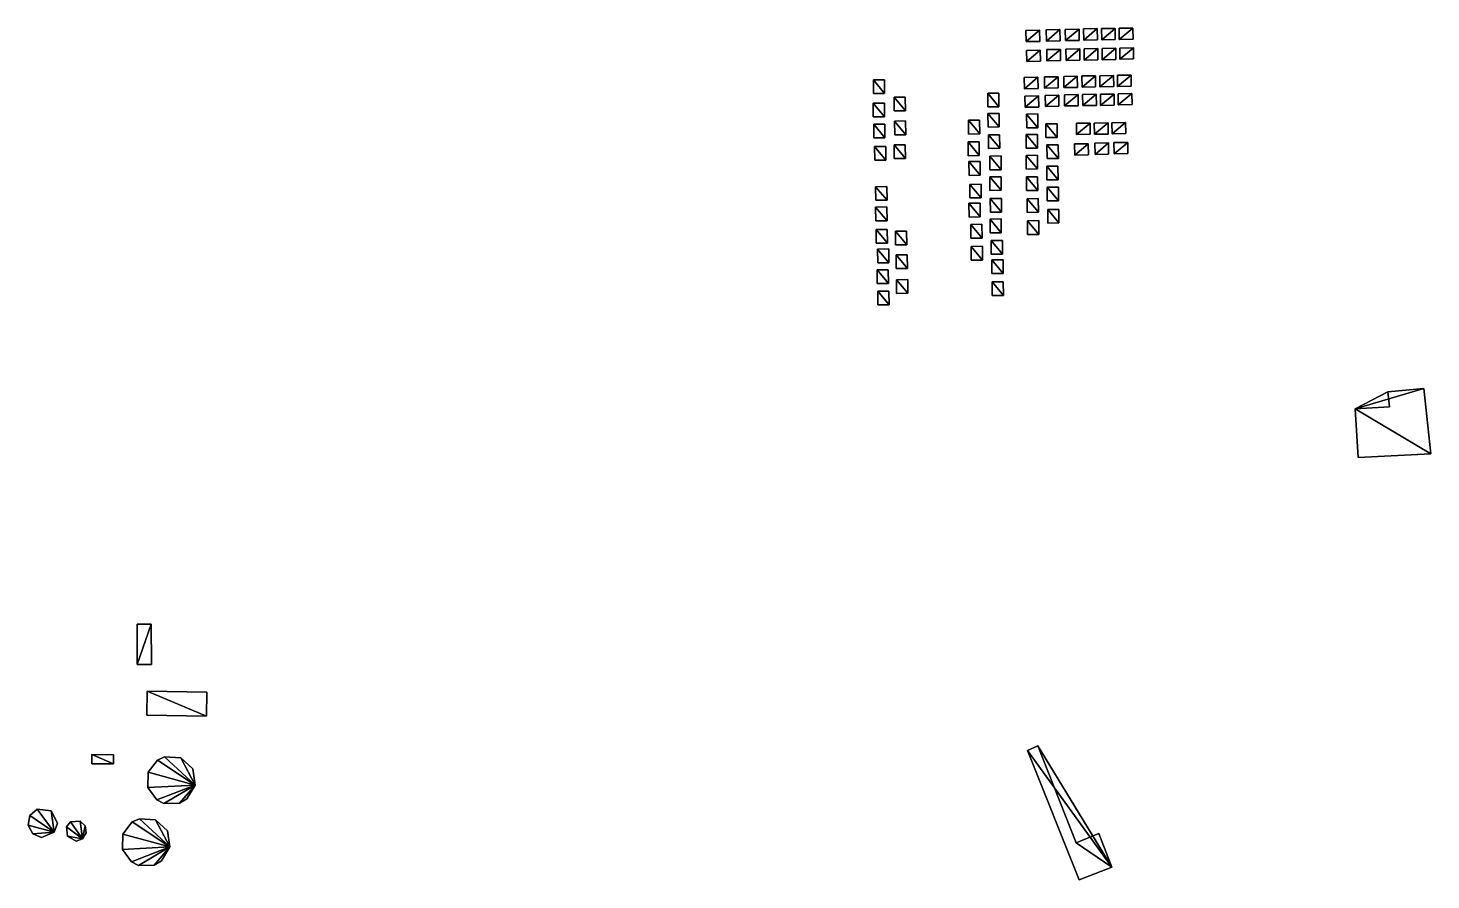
# Model space of a CAD drawing. Header units: metres. Extents: x -3947 to 4280, y -3529 to 2326.
# Drawn here: x -3143 to -2194, y -623 to -47 of the extents above; entities that cross this region are included whole.
import ezdxf

# ---------------------------------------------------------------- set-up
doc = ezdxf.new("R2010")
doc.units = ezdxf.units.M

msp = doc.modelspace()

# ---------------------------------------------------------------- linework, layer by layer
at = {"layer": 'MUROS'}
for points in [[(-2405.1, -47.3), (-2395.9, -47.2), (-2395.9, -47.2, 4.5), (-2405.1, -47.3, 4.5)], [(-2405, -54.9), (-2405.1, -47.3), (-2405.1, -47.3, 4.5), (-2405, -54.9, 4.5)], [(-2395.9, -47.2), (-2395.7, -54.7), (-2395.7, -54.7, 4.5), (-2395.9, -47.2, 4.5)], [(-2468.1, -48.9), (-2458.9, -48.7), (-2458.9, -48.7, 4.5), (-2468.1, -48.9, 4.5)], [(-2468, -56.4), (-2468.1, -48.9), (-2468.1, -48.9, 4.5), (-2468, -56.4, 4.5)], [(-2458.8, -56.3), (-2468, -56.4), (-2468, -56.4, 4.5), (-2458.8, -56.3, 4.5)], [(-2458.9, -48.7), (-2458.8, -56.3), (-2458.8, -56.3, 4.5), (-2458.9, -48.7, 4.5)], [(-2454.5, -48.4), (-2445.2, -48.2), (-2445.2, -48.2, 4.5), (-2454.5, -48.4, 4.5)], [(-2454.3, -56), (-2454.5, -48.4), (-2454.5, -48.4, 4.5), (-2454.3, -56, 4.5)], [(-2445.1, -55.8), (-2454.3, -56), (-2454.3, -56, 4.5), (-2445.1, -55.8, 4.5)], [(-2445.2, -48.2), (-2445.1, -55.8), (-2445.1, -55.8, 4.5), (-2445.2, -48.2, 4.5)], [(-2441.5, -48.1), (-2432.2, -47.9), (-2432.2, -47.9, 4.5), (-2441.5, -48.1, 4.5)], [(-2441.3, -55.6), (-2441.5, -48.1), (-2441.5, -48.1, 4.5), (-2441.3, -55.6, 4.5)], [(-2432.1, -55.5), (-2441.3, -55.6), (-2441.3, -55.6, 4.5), (-2432.1, -55.5, 4.5)], [(-2432.2, -47.9), (-2432.1, -55.5), (-2432.1, -55.5, 4.5), (-2432.2, -47.9, 4.5)], [(-2429.2, -47.8), (-2419.9, -47.6), (-2419.9, -47.6, 4.5), (-2429.2, -47.8, 4.5)], [(-2429, -55.3), (-2429.2, -47.8), (-2429.2, -47.8, 4.5), (-2429, -55.3, 4.5)], [(-2419.8, -55.2), (-2429, -55.3), (-2429, -55.3, 4.5), (-2419.8, -55.2, 4.5)], [(-2419.9, -47.6), (-2419.8, -55.2), (-2419.8, -55.2, 4.5), (-2419.9, -47.6, 4.5)], [(-2417, -47.6), (-2407.8, -47.5), (-2407.8, -47.5, 4.5), (-2417, -47.6, 4.5)], [(-2416.9, -55.2), (-2417, -47.6), (-2417, -47.6, 4.5), (-2416.9, -55.2, 4.5)], [(-2407.7, -55), (-2416.9, -55.2), (-2416.9, -55.2, 4.5), (-2407.7, -55, 4.5)], [(-2407.8, -47.5), (-2407.7, -55), (-2407.7, -55, 4.5), (-2407.8, -47.5, 4.5)], [(-2395.7, -54.7), (-2405, -54.9), (-2405, -54.9, 4.5), (-2395.7, -54.7, 4.5)], [(-2467.8, -62.3), (-2458.5, -62.1), (-2458.5, -62.1, 4.5), (-2467.8, -62.3, 4.5)], [(-2467.6, -69.8), (-2467.8, -62.3), (-2467.8, -62.3, 4.5), (-2467.6, -69.8, 4.5)], [(-2458.5, -62.1), (-2458.4, -69.7), (-2458.4, -69.7, 4.5), (-2458.5, -62.1, 4.5)], [(-2454.1, -61.8), (-2444.8, -61.6), (-2444.8, -61.6, 4.5), (-2454.1, -61.8, 4.5)], [(-2453.9, -69.4), (-2454.1, -61.8), (-2454.1, -61.8, 4.5), (-2453.9, -69.4, 4.5)], [(-2444.8, -61.6), (-2444.7, -69.2), (-2444.7, -69.2, 4.5), (-2444.8, -61.6, 4.5)], [(-2441.1, -61.5), (-2431.8, -61.3), (-2431.8, -61.3, 4.5), (-2441.1, -61.5, 4.5)], [(-2440.9, -69.1), (-2441.1, -61.5), (-2441.1, -61.5, 4.5), (-2440.9, -69.1, 4.5)], [(-2431.8, -61.3), (-2431.7, -68.9), (-2431.7, -68.9, 4.5), (-2431.8, -61.3, 4.5)], [(-2428.8, -61.2), (-2419.5, -61), (-2419.5, -61, 4.5), (-2428.8, -61.2, 4.5)], [(-2428.7, -68.8), (-2428.8, -61.2), (-2428.8, -61.2, 4.5), (-2428.7, -68.8, 4.5)], [(-2419.5, -61), (-2419.4, -68.6), (-2419.4, -68.6, 4.5), (-2419.5, -61, 4.5)], [(-2416.6, -61), (-2407.4, -60.9), (-2407.4, -60.9, 4.5), (-2416.6, -61, 4.5)], [(-2416.5, -68.6), (-2416.6, -61), (-2416.6, -61, 4.5), (-2416.5, -68.6, 4.5)], [(-2407.4, -60.9), (-2407.3, -68.4), (-2407.3, -68.4, 4.5), (-2407.4, -60.9, 4.5)], [(-2404.7, -60.7), (-2395.5, -60.6), (-2395.5, -60.6, 4.5), (-2404.7, -60.7, 4.5)], [(-2404.6, -68.3), (-2404.7, -60.7), (-2404.7, -60.7, 4.5), (-2404.6, -68.3, 4.5)], [(-2395.5, -60.6), (-2395.3, -68.1), (-2395.3, -68.1, 4.5), (-2395.5, -60.6, 4.5)], [(-2458.4, -69.7), (-2467.6, -69.8), (-2467.6, -69.8, 4.5), (-2458.4, -69.7, 4.5)], [(-2444.7, -69.2), (-2453.9, -69.4), (-2453.9, -69.4, 4.5), (-2444.7, -69.2, 4.5)], [(-2431.7, -68.9), (-2440.9, -69.1), (-2440.9, -69.1, 4.5), (-2431.7, -68.9, 4.5)], [(-2419.4, -68.6), (-2428.7, -68.8), (-2428.7, -68.8, 4.5), (-2419.4, -68.6, 4.5)], [(-2407.3, -68.4), (-2416.5, -68.6), (-2416.5, -68.6, 4.5), (-2407.3, -68.4, 4.5)], [(-2395.3, -68.1), (-2404.6, -68.3), (-2404.6, -68.3, 4.5), (-2395.3, -68.1, 4.5)], [(-2571.3, -82.2), (-2563.7, -82.1), (-2563.7, -82.1, 4.5), (-2571.3, -82.2, 4.5)], [(-2571.2, -91.5), (-2571.3, -82.2), (-2571.3, -82.2, 4.5), (-2571.2, -91.5, 4.5)], [(-2563.7, -82.1), (-2563.7, -91.4), (-2563.7, -91.4, 4.5), (-2563.7, -82.1, 4.5)], [(-2469.3, -80.7), (-2460, -80.5), (-2460, -80.5, 4.5), (-2469.3, -80.7, 4.5)], [(-2469.2, -88.2), (-2469.3, -80.7), (-2469.3, -80.7, 4.5), (-2469.2, -88.2, 4.5)], [(-2460, -80.5), (-2459.9, -88.1), (-2459.9, -88.1, 4.5), (-2460, -80.5, 4.5)], [(-2455.6, -80.2), (-2446.4, -80.1), (-2446.4, -80.1, 4.5), (-2455.6, -80.2, 4.5)], [(-2455.5, -87.8), (-2455.6, -80.2), (-2455.6, -80.2, 4.5), (-2455.5, -87.8, 4.5)], [(-2446.4, -80.1), (-2446.3, -87.6), (-2446.3, -87.6, 4.5), (-2446.4, -80.1, 4.5)], [(-2442.6, -79.9), (-2433.4, -79.8), (-2433.4, -79.8, 4.5), (-2442.6, -79.9, 4.5)], [(-2442.5, -87.5), (-2442.6, -79.9), (-2442.6, -79.9, 4.5), (-2442.5, -87.5, 4.5)], [(-2433.4, -79.8), (-2433.2, -87.3), (-2433.2, -87.3, 4.5), (-2433.4, -79.8, 4.5)], [(-2430.3, -79.6), (-2421.1, -79.4), (-2421.1, -79.4, 4.5), (-2430.3, -79.6, 4.5)], [(-2430.2, -87.2), (-2430.3, -79.6), (-2430.3, -79.6, 4.5), (-2430.2, -87.2, 4.5)], [(-2421.1, -79.4), (-2421, -87), (-2421, -87, 4.5), (-2421.1, -79.4, 4.5)], [(-2418.2, -79.4), (-2408.9, -79.3), (-2408.9, -79.3, 4.5), (-2418.2, -79.4, 4.5)], [(-2418.1, -87), (-2418.2, -79.4), (-2418.2, -79.4, 4.5), (-2418.1, -87, 4.5)], [(-2408.9, -79.3), (-2408.8, -86.8), (-2408.8, -86.8, 4.5), (-2408.9, -79.3, 4.5)], [(-2406.3, -79.1), (-2397, -79), (-2397, -79, 4.5), (-2406.3, -79.1, 4.5)], [(-2406.1, -86.7), (-2406.3, -79.1), (-2406.3, -79.1, 4.5), (-2406.1, -86.7, 4.5)], [(-2397, -79), (-2396.9, -86.5), (-2396.9, -86.5, 4.5), (-2397, -79, 4.5)], [(-2563.7, -91.4), (-2571.2, -91.5), (-2571.2, -91.5, 4.5), (-2563.7, -91.4, 4.5)], [(-2557.3, -94), (-2549.8, -93.9), (-2549.8, -93.9, 4.5), (-2557.3, -94, 4.5)], [(-2557.3, -103.2), (-2557.3, -94), (-2557.3, -94, 4.5), (-2557.3, -103.2, 4.5)], [(-2549.8, -93.9), (-2549.7, -103.1), (-2549.7, -103.1, 4.5), (-2549.8, -93.9, 4.5)], [(-2494, -91.3), (-2486.4, -91.2), (-2486.4, -91.2, 4.5), (-2494, -91.3, 4.5)], [(-2493.9, -100.5), (-2494, -91.3), (-2494, -91.3, 4.5), (-2493.9, -100.5, 4.5)], [(-2486.4, -91.2), (-2486.4, -100.5), (-2486.4, -100.5, 4.5), (-2486.4, -91.2, 4.5)], [(-2459.9, -88.1), (-2469.2, -88.2), (-2469.2, -88.2, 4.5), (-2459.9, -88.1, 4.5)], [(-2468.8, -93.2), (-2459.6, -93), (-2459.6, -93, 4.5), (-2468.8, -93.2, 4.5)], [(-2468.7, -100.7), (-2468.8, -93.2), (-2468.8, -93.2, 4.5), (-2468.7, -100.7, 4.5)], [(-2459.6, -93), (-2459.5, -100.6), (-2459.5, -100.6, 4.5), (-2459.6, -93, 4.5)], [(-2446.3, -87.6), (-2455.5, -87.8), (-2455.5, -87.8, 4.5), (-2446.3, -87.6, 4.5)], [(-2455.2, -92.7), (-2445.9, -92.5), (-2445.9, -92.5, 4.5), (-2455.2, -92.7, 4.5)], [(-2455, -100.2), (-2455.2, -92.7), (-2455.2, -92.7, 4.5), (-2455, -100.2, 4.5)], [(-2445.9, -92.5), (-2445.8, -100.1), (-2445.8, -100.1, 4.5), (-2445.9, -92.5, 4.5)], [(-2433.2, -87.3), (-2442.5, -87.5), (-2442.5, -87.5, 4.5), (-2433.2, -87.3, 4.5)], [(-2442.1, -92.4), (-2432.9, -92.2), (-2432.9, -92.2, 4.5), (-2442.1, -92.4, 4.5)], [(-2442, -99.9), (-2442.1, -92.4), (-2442.1, -92.4, 4.5), (-2442, -99.9, 4.5)], [(-2432.9, -92.2), (-2432.8, -99.8), (-2432.8, -99.8, 4.5), (-2432.9, -92.2, 4.5)], [(-2421, -87), (-2430.2, -87.2), (-2430.2, -87.2, 4.5), (-2421, -87, 4.5)], [(-2429.9, -92.1), (-2420.6, -91.9), (-2420.6, -91.9, 4.5), (-2429.9, -92.1, 4.5)], [(-2429.7, -99.6), (-2429.9, -92.1), (-2429.9, -92.1, 4.5), (-2429.7, -99.6, 4.5)], [(-2420.6, -91.9), (-2420.5, -99.5), (-2420.5, -99.5, 4.5), (-2420.6, -91.9, 4.5)], [(-2408.8, -86.8), (-2418.1, -87), (-2418.1, -87, 4.5), (-2408.8, -86.8, 4.5)], [(-2417.7, -91.9), (-2408.5, -91.8), (-2408.5, -91.8, 4.5), (-2417.7, -91.9, 4.5)], [(-2417.6, -99.5), (-2417.7, -91.9), (-2417.7, -91.9, 4.5), (-2417.6, -99.5, 4.5)], [(-2408.5, -91.8), (-2408.4, -99.3), (-2408.4, -99.3, 4.5), (-2408.5, -91.8, 4.5)], [(-2396.9, -86.5), (-2406.1, -86.7), (-2406.1, -86.7, 4.5), (-2396.9, -86.5, 4.5)], [(-2405.8, -91.6), (-2396.6, -91.5), (-2396.6, -91.5, 4.5), (-2405.8, -91.6, 4.5)], [(-2405.7, -99.2), (-2405.8, -91.6), (-2405.8, -91.6, 4.5), (-2405.7, -99.2, 4.5)], [(-2396.6, -91.5), (-2396.4, -99), (-2396.4, -99, 4.5), (-2396.6, -91.5, 4.5)], [(-2571.4, -98), (-2563.9, -98), (-2563.9, -98, 4.5), (-2571.4, -98, 4.5)], [(-2571.4, -107.3), (-2571.4, -98), (-2571.4, -98, 4.5), (-2571.4, -107.3, 4.5)], [(-2563.9, -98), (-2563.8, -107.2), (-2563.8, -107.2, 4.5), (-2563.9, -98, 4.5)], [(-2549.7, -103.1), (-2557.3, -103.2), (-2557.3, -103.2, 4.5), (-2549.7, -103.1, 4.5)], [(-2486.4, -100.5), (-2493.9, -100.5), (-2493.9, -100.5, 4.5), (-2486.4, -100.5, 4.5)], [(-2459.5, -100.6), (-2468.7, -100.7), (-2468.7, -100.7, 4.5), (-2459.5, -100.6, 4.5)], [(-2445.8, -100.1), (-2455, -100.2), (-2455, -100.2, 4.5), (-2445.8, -100.1, 4.5)], [(-2432.8, -99.8), (-2442, -99.9), (-2442, -99.9, 4.5), (-2432.8, -99.8, 4.5)], [(-2420.5, -99.5), (-2429.7, -99.6), (-2429.7, -99.6, 4.5), (-2420.5, -99.5, 4.5)], [(-2408.4, -99.3), (-2417.6, -99.5), (-2417.6, -99.5, 4.5), (-2408.4, -99.3, 4.5)], [(-2396.4, -99), (-2405.7, -99.2), (-2405.7, -99.2, 4.5), (-2396.4, -99, 4.5)], [(-2563.8, -107.2), (-2571.4, -107.3), (-2571.4, -107.3, 4.5), (-2563.8, -107.2, 4.5)], [(-2571.1, -112.3), (-2563.6, -112.2), (-2563.6, -112.2, 4.5), (-2571.1, -112.3, 4.5)], [(-2571, -121.5), (-2571.1, -112.3), (-2571.1, -112.3, 4.5), (-2571, -121.5, 4.5)], [(-2563.6, -112.2), (-2563.5, -121.5), (-2563.5, -121.5, 4.5), (-2563.6, -112.2, 4.5)], [(-2557, -110.1), (-2549.5, -110), (-2549.5, -110, 4.5), (-2557, -110.1, 4.5)], [(-2556.9, -119.4), (-2557, -110.1), (-2557, -110.1, 4.5), (-2556.9, -119.4, 4.5)], [(-2549.5, -110), (-2549.4, -119.3), (-2549.4, -119.3, 4.5), (-2549.5, -110, 4.5)], [(-2507, -109.6), (-2499.5, -109.6), (-2499.5, -109.6, 4.5), (-2507, -109.6, 4.5)], [(-2506.9, -118.9), (-2507, -109.6), (-2507, -109.6, 4.5), (-2506.9, -118.9, 4.5)], [(-2499.5, -109.6), (-2499.4, -118.8), (-2499.4, -118.8, 4.5), (-2499.5, -109.6, 4.5)], [(-2493.9, -104.9), (-2486.3, -104.9), (-2486.3, -104.9, 4.5), (-2493.9, -104.9, 4.5)], [(-2493.8, -114.2), (-2493.9, -104.9), (-2493.9, -104.9, 4.5), (-2493.8, -114.2, 4.5)], [(-2486.3, -104.9), (-2486.2, -114.1), (-2486.2, -114.1, 4.5), (-2486.3, -104.9, 4.5)], [(-2467.7, -105.4), (-2460.1, -105.3), (-2460.1, -105.3, 4.5), (-2467.7, -105.4, 4.5)], [(-2467.6, -114.6), (-2467.7, -105.4), (-2467.7, -105.4, 4.5), (-2467.6, -114.6, 4.5)], [(-2460.1, -105.3), (-2460, -114.6), (-2460, -114.6, 4.5), (-2460.1, -105.3, 4.5)], [(-2454.7, -112), (-2447.1, -111.9), (-2447.1, -111.9, 4.5), (-2454.7, -112, 4.5)], [(-2454.6, -121.2), (-2454.7, -112), (-2454.7, -112, 4.5), (-2454.6, -121.2, 4.5)], [(-2447.1, -111.9), (-2447, -121.2), (-2447, -121.2, 4.5), (-2447.1, -111.9, 4.5)], [(-2434, -111.6), (-2424.8, -111.5), (-2424.8, -111.5, 4.5), (-2434, -111.6, 4.5)], [(-2433.9, -119.2), (-2434, -111.6), (-2434, -111.6, 4.5), (-2433.9, -119.2, 4.5)], [(-2424.8, -111.5), (-2424.6, -119), (-2424.6, -119, 4.5), (-2424.8, -111.5, 4.5)], [(-2421.9, -111.5), (-2412.6, -111.3), (-2412.6, -111.3, 4.5), (-2421.9, -111.5, 4.5)], [(-2421.8, -119), (-2421.9, -111.5), (-2421.9, -111.5, 4.5), (-2421.8, -119, 4.5)], [(-2412.6, -111.3), (-2412.5, -118.9), (-2412.5, -118.9, 4.5), (-2412.6, -111.3, 4.5)], [(-2410, -111.2), (-2400.7, -111), (-2400.7, -111, 4.5), (-2410, -111.2, 4.5)], [(-2409.8, -118.7), (-2410, -111.2), (-2410, -111.2, 4.5), (-2409.8, -118.7, 4.5)], [(-2400.7, -111), (-2400.6, -118.6), (-2400.6, -118.6, 4.5), (-2400.7, -111, 4.5)], [(-2563.5, -121.5), (-2571, -121.5), (-2571, -121.5, 4.5), (-2563.5, -121.5, 4.5)], [(-2549.4, -119.3), (-2556.9, -119.4), (-2556.9, -119.4, 4.5), (-2549.4, -119.3, 4.5)], [(-2499.4, -118.8), (-2506.9, -118.9), (-2506.9, -118.9, 4.5), (-2499.4, -118.8, 4.5)], [(-2486.2, -114.1), (-2493.8, -114.2), (-2493.8, -114.2, 4.5), (-2486.2, -114.1, 4.5)], [(-2493.5, -119.4), (-2486, -119.3), (-2486, -119.3, 4.5), (-2493.5, -119.4, 4.5)], [(-2493.5, -128.6), (-2493.5, -119.4), (-2493.5, -119.4, 4.5), (-2493.5, -128.6, 4.5)], [(-2486, -119.3), (-2485.9, -128.5), (-2485.9, -128.5, 4.5), (-2486, -119.3, 4.5)], [(-2468, -119.2), (-2460.4, -119.1), (-2460.4, -119.1, 4.5), (-2468, -119.2, 4.5)], [(-2467.9, -128.5), (-2468, -119.2), (-2468, -119.2, 4.5), (-2467.9, -128.5, 4.5)], [(-2460, -114.6), (-2467.6, -114.6), (-2467.6, -114.6, 4.5), (-2460, -114.6, 4.5)], [(-2460.4, -119.1), (-2460.3, -128.4), (-2460.3, -128.4, 4.5), (-2460.4, -119.1, 4.5)], [(-2447, -121.2), (-2454.6, -121.2), (-2454.6, -121.2, 4.5), (-2447, -121.2, 4.5)], [(-2424.6, -119), (-2433.9, -119.2), (-2433.9, -119.2, 4.5), (-2424.6, -119, 4.5)], [(-2412.5, -118.9), (-2421.8, -119), (-2421.8, -119, 4.5), (-2412.5, -118.9, 4.5)], [(-2400.6, -118.6), (-2409.8, -118.7), (-2409.8, -118.7, 4.5), (-2400.6, -118.6, 4.5)], [(-2570.5, -127.3), (-2562.9, -127.3), (-2562.9, -127.3, 4.5), (-2570.5, -127.3, 4.5)], [(-2570.4, -136.6), (-2570.5, -127.3), (-2570.5, -127.3, 4.5), (-2570.4, -136.6, 4.5)], [(-2562.9, -127.3), (-2562.9, -136.5), (-2562.9, -136.5, 4.5), (-2562.9, -127.3, 4.5)], [(-2557.3, -126.2), (-2549.8, -126.2), (-2549.8, -126.2, 4.5), (-2557.3, -126.2, 4.5)], [(-2557.3, -135.5), (-2557.3, -126.2), (-2557.3, -126.2, 4.5), (-2557.3, -135.5, 4.5)], [(-2549.8, -126.2), (-2549.7, -135.4), (-2549.7, -135.4, 4.5), (-2549.8, -126.2, 4.5)], [(-2507.3, -124.2), (-2499.8, -124.2), (-2499.8, -124.2, 4.5), (-2507.3, -124.2, 4.5)], [(-2507.3, -133.5), (-2507.3, -124.2), (-2507.3, -124.2, 4.5), (-2507.3, -133.5, 4.5)], [(-2499.8, -124.2), (-2499.7, -133.4), (-2499.7, -133.4, 4.5), (-2499.8, -124.2, 4.5)], [(-2485.9, -128.5), (-2493.5, -128.6), (-2493.5, -128.6, 4.5), (-2485.9, -128.5, 4.5)], [(-2460.3, -128.4), (-2467.9, -128.5), (-2467.9, -128.5, 4.5), (-2460.3, -128.4, 4.5)], [(-2453.9, -126.2), (-2446.3, -126.2), (-2446.3, -126.2, 4.5), (-2453.9, -126.2, 4.5)], [(-2453.8, -135.5), (-2453.9, -126.2), (-2453.9, -126.2, 4.5), (-2453.8, -135.5, 4.5)], [(-2446.3, -126.2), (-2446.2, -135.4), (-2446.2, -135.4, 4.5), (-2446.3, -126.2, 4.5)], [(-2435.3, -125.5), (-2426, -125.4), (-2426, -125.4, 4.5), (-2435.3, -125.5, 4.5)], [(-2435.1, -133.1), (-2435.3, -125.5), (-2435.3, -125.5, 4.5), (-2435.1, -133.1, 4.5)], [(-2426, -125.4), (-2425.9, -132.9), (-2425.9, -132.9, 4.5), (-2426, -125.4, 4.5)], [(-2421.6, -125), (-2412.3, -124.9), (-2412.3, -124.9, 4.5), (-2421.6, -125, 4.5)], [(-2421.4, -132.6), (-2421.6, -125), (-2421.6, -125, 4.5), (-2421.4, -132.6, 4.5)], [(-2412.2, -132.4), (-2421.4, -132.6), (-2421.4, -132.6, 4.5), (-2412.2, -132.4, 4.5)], [(-2412.3, -124.9), (-2412.2, -132.4), (-2412.2, -132.4, 4.5), (-2412.3, -124.9, 4.5)], [(-2408.6, -124.7), (-2399.3, -124.6), (-2399.3, -124.6, 4.5), (-2408.6, -124.7, 4.5)], [(-2408.4, -132.3), (-2408.6, -124.7), (-2408.6, -124.7, 4.5), (-2408.4, -132.3, 4.5)], [(-2399.2, -132.1), (-2408.4, -132.3), (-2408.4, -132.3, 4.5), (-2399.2, -132.1, 4.5)], [(-2399.3, -124.6), (-2399.2, -132.1), (-2399.2, -132.1, 4.5), (-2399.3, -124.6, 4.5)], [(-2562.9, -136.5), (-2570.4, -136.6), (-2570.4, -136.6, 4.5), (-2562.9, -136.5, 4.5)], [(-2549.7, -135.4), (-2557.3, -135.5), (-2557.3, -135.5, 4.5), (-2549.7, -135.4, 4.5)], [(-2499.7, -133.4), (-2507.3, -133.5), (-2507.3, -133.5, 4.5), (-2499.7, -133.4, 4.5)], [(-2506.7, -137.5), (-2499.1, -137.5), (-2499.1, -137.5, 4.5), (-2506.7, -137.5, 4.5)], [(-2506.6, -146.8), (-2506.7, -137.5), (-2506.7, -137.5, 4.5), (-2506.6, -146.8, 4.5)], [(-2499.1, -137.5), (-2499.1, -146.7), (-2499.1, -146.7, 4.5), (-2499.1, -137.5, 4.5)], [(-2492.6, -133.8), (-2485, -133.7), (-2485, -133.7, 4.5), (-2492.6, -133.8, 4.5)], [(-2492.5, -143), (-2492.6, -133.8), (-2492.6, -133.8, 4.5), (-2492.5, -143, 4.5)], [(-2485, -133.7), (-2485, -143), (-2485, -143, 4.5), (-2485, -133.7, 4.5)], [(-2468, -133.3), (-2460.4, -133.2), (-2460.4, -133.2, 4.5), (-2468, -133.3, 4.5)], [(-2467.9, -142.6), (-2468, -133.3), (-2468, -133.3, 4.5), (-2467.9, -142.6, 4.5)], [(-2460.4, -133.2), (-2460.3, -142.5), (-2460.3, -142.5, 4.5), (-2460.4, -133.2, 4.5)], [(-2454, -140.7), (-2446.5, -140.6), (-2446.5, -140.6, 4.5), (-2454, -140.7, 4.5)], [(-2454, -149.9), (-2454, -140.7), (-2454, -140.7, 4.5), (-2454, -149.9, 4.5)], [(-2446.2, -135.4), (-2453.8, -135.5), (-2453.8, -135.5, 4.5), (-2446.2, -135.4, 4.5)], [(-2446.5, -140.6), (-2446.4, -149.9), (-2446.4, -149.9, 4.5), (-2446.5, -140.6, 4.5)], [(-2425.9, -132.9), (-2435.1, -133.1), (-2435.1, -133.1, 4.5), (-2425.9, -132.9, 4.5)], [(-2499.1, -146.7), (-2506.6, -146.8), (-2506.6, -146.8, 4.5), (-2499.1, -146.7, 4.5)], [(-2492.6, -147.7), (-2485, -147.7), (-2485, -147.7, 4.5), (-2492.6, -147.7, 4.5)], [(-2492.5, -157), (-2492.6, -147.7), (-2492.6, -147.7, 4.5), (-2492.5, -157, 4.5)], [(-2485, -143), (-2492.5, -143), (-2492.5, -143, 4.5), (-2485, -143, 4.5)], [(-2485, -147.7), (-2485, -156.9), (-2485, -156.9, 4.5), (-2485, -147.7, 4.5)], [(-2460.3, -142.5), (-2467.9, -142.6), (-2467.9, -142.6, 4.5), (-2460.3, -142.5, 4.5)], [(-2467.8, -147.9), (-2460.3, -147.8), (-2460.3, -147.8, 4.5), (-2467.8, -147.9, 4.5)], [(-2467.8, -157.1), (-2467.8, -147.9), (-2467.8, -147.9, 4.5), (-2467.8, -157.1, 4.5)], [(-2460.3, -147.8), (-2460.2, -157.1), (-2460.2, -157.1, 4.5), (-2460.3, -147.8, 4.5)], [(-2446.4, -149.9), (-2454, -149.9), (-2454, -149.9, 4.5), (-2446.4, -149.9, 4.5)], [(-2569.8, -154.5), (-2562.2, -154.4), (-2562.2, -154.4, 4.5), (-2569.8, -154.5, 4.5)], [(-2569.7, -163.7), (-2569.8, -154.5), (-2569.8, -154.5, 4.5), (-2569.7, -163.7, 4.5)], [(-2562.2, -154.4), (-2562.1, -163.7), (-2562.1, -163.7, 4.5), (-2562.2, -154.4, 4.5)], [(-2506.1, -152.9), (-2498.5, -152.8), (-2498.5, -152.8, 4.5), (-2506.1, -152.9, 4.5)], [(-2506, -162.1), (-2506.1, -152.9), (-2506.1, -152.9, 4.5), (-2506, -162.1, 4.5)], [(-2498.5, -152.8), (-2498.4, -162.1), (-2498.4, -162.1, 4.5), (-2498.5, -152.8, 4.5)], [(-2485, -156.9), (-2492.5, -157), (-2492.5, -157, 4.5), (-2485, -156.9, 4.5)], [(-2460.2, -157.1), (-2467.8, -157.1), (-2467.8, -157.1, 4.5), (-2460.2, -157.1, 4.5)], [(-2453.7, -154.8), (-2446.2, -154.7), (-2446.2, -154.7, 4.5), (-2453.7, -154.8, 4.5)], [(-2453.7, -164), (-2453.7, -154.8), (-2453.7, -154.8, 4.5), (-2453.7, -164, 4.5)], [(-2446.2, -154.7), (-2446.1, -164), (-2446.1, -164, 4.5), (-2446.2, -154.7, 4.5)], [(-2569.8, -168.3), (-2562.2, -168.2), (-2562.2, -168.2, 4.5), (-2569.8, -168.3, 4.5)], [(-2569.7, -177.5), (-2569.8, -168.3), (-2569.8, -168.3, 4.5), (-2569.7, -177.5, 4.5)], [(-2562.1, -163.7), (-2569.7, -163.7), (-2569.7, -163.7, 4.5), (-2562.1, -163.7, 4.5)], [(-2562.2, -168.2), (-2562.1, -177.5), (-2562.1, -177.5, 4.5), (-2562.2, -168.2, 4.5)], [(-2506.7, -165.7), (-2499.1, -165.7), (-2499.1, -165.7, 4.5), (-2506.7, -165.7, 4.5)], [(-2506.6, -175), (-2506.7, -165.7), (-2506.7, -165.7, 4.5), (-2506.6, -175, 4.5)], [(-2498.4, -162.1), (-2506, -162.1), (-2506, -162.1, 4.5), (-2498.4, -162.1, 4.5)], [(-2499.1, -165.7), (-2499.1, -174.9), (-2499.1, -174.9, 4.5), (-2499.1, -165.7, 4.5)], [(-2492.3, -162.5), (-2484.7, -162.4), (-2484.7, -162.4, 4.5), (-2492.3, -162.5, 4.5)], [(-2492.2, -171.7), (-2492.3, -162.5), (-2492.3, -162.5, 4.5), (-2492.2, -171.7, 4.5)], [(-2484.7, -162.4), (-2484.6, -171.6), (-2484.6, -171.6, 4.5), (-2484.7, -162.4, 4.5)], [(-2467.4, -162.6), (-2459.8, -162.5), (-2459.8, -162.5, 4.5), (-2467.4, -162.6, 4.5)], [(-2467.3, -171.9), (-2467.4, -162.6), (-2467.4, -162.6, 4.5), (-2467.3, -171.9, 4.5)], [(-2459.8, -162.5), (-2459.7, -171.8), (-2459.7, -171.8, 4.5), (-2459.8, -162.5, 4.5)], [(-2446.1, -164), (-2453.7, -164), (-2453.7, -164, 4.5), (-2446.1, -164, 4.5)], [(-2453.4, -169.8), (-2445.9, -169.8), (-2445.9, -169.8, 4.5), (-2453.4, -169.8, 4.5)], [(-2453.3, -179.1), (-2453.4, -169.8), (-2453.4, -169.8, 4.5), (-2453.3, -179.1, 4.5)], [(-2445.9, -169.8), (-2445.8, -179), (-2445.8, -179, 4.5), (-2445.9, -169.8, 4.5)], [(-2562.1, -177.5), (-2569.7, -177.5), (-2569.7, -177.5, 4.5), (-2562.1, -177.5, 4.5)], [(-2499.1, -174.9), (-2506.6, -175), (-2506.6, -175, 4.5), (-2499.1, -174.9, 4.5)], [(-2505.5, -180), (-2497.9, -179.9), (-2497.9, -179.9, 4.5), (-2505.5, -180, 4.5)], [(-2505.4, -189.3), (-2505.5, -180), (-2505.5, -180, 4.5), (-2505.4, -189.3, 4.5)], [(-2497.9, -179.9), (-2497.8, -189.2), (-2497.8, -189.2, 4.5), (-2497.9, -179.9, 4.5)], [(-2492.4, -176.4), (-2484.9, -176.3), (-2484.9, -176.3, 4.5), (-2492.4, -176.4, 4.5)], [(-2492.4, -185.7), (-2492.4, -176.4), (-2492.4, -176.4, 4.5), (-2492.4, -185.7, 4.5)], [(-2484.6, -171.6), (-2492.2, -171.7), (-2492.2, -171.7, 4.5), (-2484.6, -171.6, 4.5)], [(-2484.9, -176.3), (-2484.8, -185.6), (-2484.8, -185.6, 4.5), (-2484.9, -176.3, 4.5)], [(-2459.7, -171.8), (-2467.3, -171.9), (-2467.3, -171.9, 4.5), (-2459.7, -171.8, 4.5)], [(-2467, -177.5), (-2459.5, -177.4), (-2459.5, -177.4, 4.5), (-2467, -177.5, 4.5)], [(-2467, -186.7), (-2467, -177.5), (-2467, -177.5, 4.5), (-2467, -186.7, 4.5)], [(-2459.5, -177.4), (-2459.4, -186.7), (-2459.4, -186.7, 4.5), (-2459.5, -177.4, 4.5)], [(-2445.8, -179), (-2453.3, -179.1), (-2453.3, -179.1, 4.5), (-2445.8, -179, 4.5)], [(-2569.4, -183.5), (-2561.9, -183.4), (-2561.9, -183.4, 4.5), (-2569.4, -183.5, 4.5)], [(-2569.4, -192.7), (-2569.4, -183.5), (-2569.4, -183.5, 4.5), (-2569.4, -192.7, 4.5)], [(-2561.9, -183.4), (-2561.8, -192.7), (-2561.8, -192.7, 4.5), (-2561.9, -183.4, 4.5)], [(-2556.4, -184.6), (-2548.9, -184.5), (-2548.9, -184.5, 4.5), (-2556.4, -184.6, 4.5)], [(-2556.3, -193.8), (-2556.4, -184.6), (-2556.4, -184.6, 4.5), (-2556.3, -193.8, 4.5)], [(-2548.9, -184.5), (-2548.8, -193.8), (-2548.8, -193.8, 4.5), (-2548.9, -184.5, 4.5)], [(-2497.8, -189.2), (-2505.4, -189.3), (-2505.4, -189.3, 4.5), (-2497.8, -189.2, 4.5)], [(-2484.8, -185.6), (-2492.4, -185.7), (-2492.4, -185.7, 4.5), (-2484.8, -185.6, 4.5)], [(-2459.4, -186.7), (-2467, -186.7), (-2467, -186.7, 4.5), (-2459.4, -186.7, 4.5)], [(-2561.8, -192.7), (-2569.4, -192.7), (-2569.4, -192.7, 4.5), (-2561.8, -192.7, 4.5)], [(-2568.5, -196.7), (-2560.9, -196.6), (-2560.9, -196.6, 4.5), (-2568.5, -196.7, 4.5)], [(-2568.4, -205.9), (-2568.5, -196.7), (-2568.5, -196.7, 4.5), (-2568.4, -205.9, 4.5)], [(-2560.9, -196.6), (-2560.9, -205.9), (-2560.9, -205.9, 4.5), (-2560.9, -196.6, 4.5)], [(-2548.8, -193.8), (-2556.3, -193.8), (-2556.3, -193.8, 4.5), (-2548.8, -193.8, 4.5)], [(-2505.1, -194.9), (-2497.6, -194.8), (-2497.6, -194.8, 4.5), (-2505.1, -194.9, 4.5)], [(-2505.1, -204.1), (-2505.1, -194.9), (-2505.1, -194.9, 4.5), (-2505.1, -204.1, 4.5)], [(-2497.6, -194.8), (-2497.5, -204.1), (-2497.5, -204.1, 4.5), (-2497.6, -194.8, 4.5)], [(-2491.7, -190.8), (-2484.1, -190.8), (-2484.1, -190.8, 4.5), (-2491.7, -190.8, 4.5)], [(-2491.6, -200.1), (-2491.7, -190.8), (-2491.7, -190.8, 4.5), (-2491.6, -200.1, 4.5)], [(-2484.1, -190.8), (-2484, -200), (-2484, -200, 4.5), (-2484.1, -190.8, 4.5)], [(-2560.9, -205.9), (-2568.4, -205.9), (-2568.4, -205.9, 4.5), (-2560.9, -205.9, 4.5)], [(-2556, -200.6), (-2548.4, -200.5), (-2548.4, -200.5, 4.5), (-2556, -200.6, 4.5)], [(-2555.9, -209.8), (-2556, -200.6), (-2556, -200.6, 4.5), (-2555.9, -209.8, 4.5)], [(-2548.4, -200.5), (-2548.3, -209.8), (-2548.3, -209.8, 4.5), (-2548.4, -200.5, 4.5)], [(-2497.5, -204.1), (-2505.1, -204.1), (-2505.1, -204.1, 4.5), (-2497.5, -204.1, 4.5)], [(-2484, -200), (-2491.6, -200.1), (-2491.6, -200.1, 4.5), (-2484, -200, 4.5)], [(-2491.2, -204), (-2483.6, -203.9), (-2483.6, -203.9, 4.5), (-2491.2, -204, 4.5)], [(-2491.1, -213.2), (-2491.2, -204), (-2491.2, -204, 4.5), (-2491.1, -213.2, 4.5)], [(-2483.6, -203.9), (-2483.5, -213.2), (-2483.5, -213.2, 4.5), (-2483.6, -203.9, 4.5)], [(-2568.8, -210.8), (-2561.3, -210.7), (-2561.3, -210.7, 4.5), (-2568.8, -210.8, 4.5)], [(-2568.7, -220), (-2568.8, -210.8), (-2568.8, -210.8, 4.5), (-2568.7, -220, 4.5)], [(-2561.3, -210.7), (-2561.2, -220), (-2561.2, -220, 4.5), (-2561.3, -210.7, 4.5)], [(-2548.3, -209.8), (-2555.9, -209.8), (-2555.9, -209.8, 4.5), (-2548.3, -209.8, 4.5)], [(-2555.6, -217.4), (-2548.1, -217.3), (-2548.1, -217.3, 4.5), (-2555.6, -217.4, 4.5)], [(-2555.6, -226.6), (-2555.6, -217.4), (-2555.6, -217.4, 4.5), (-2555.6, -226.6, 4.5)], [(-2548.1, -217.3), (-2548, -226.5), (-2548, -226.5, 4.5), (-2548.1, -217.3, 4.5)], [(-2483.5, -213.2), (-2491.1, -213.2), (-2491.1, -213.2, 4.5), (-2483.5, -213.2, 4.5)], [(-2561.2, -220), (-2568.7, -220), (-2568.7, -220, 4.5), (-2561.2, -220, 4.5)], [(-2568.3, -225.2), (-2560.8, -225.1), (-2560.8, -225.1, 4.5), (-2568.3, -225.2, 4.5)], [(-2568.3, -234.4), (-2568.3, -225.2), (-2568.3, -225.2, 4.5), (-2568.3, -234.4, 4.5)], [(-2560.8, -225.1), (-2560.7, -234.4), (-2560.7, -234.4, 4.5), (-2560.8, -225.1, 4.5)], [(-2548, -226.5), (-2555.6, -226.6), (-2555.6, -226.6, 4.5), (-2548, -226.5, 4.5)], [(-2491, -218.9), (-2483.5, -218.8), (-2483.5, -218.8, 4.5), (-2491, -218.9, 4.5)], [(-2491, -228.1), (-2491, -218.9), (-2491, -218.9, 4.5), (-2491, -228.1, 4.5)], [(-2483.5, -218.8), (-2483.4, -228.1), (-2483.4, -228.1, 4.5), (-2483.5, -218.8, 4.5)], [(-2560.7, -234.4), (-2568.3, -234.4), (-2568.3, -234.4, 4.5), (-2560.7, -234.4, 4.5)], [(-2483.4, -228.1), (-2491, -228.1), (-2491, -228.1, 4.5), (-2483.4, -228.1, 4.5)], [(-2198.9, -291), (-2223.3, -293.2), (-2223.3, -293.2, 5), (-2198.9, -291, 5)], [(-2223.3, -293.2), (-2222.3, -303.3), (-2222.3, -303.3, 5), (-2223.3, -293.2, 5)], [(-2194.2, -335.2), (-2198.9, -291), (-2198.9, -291, 5), (-2194.2, -335.2, 5)], [(-2222.3, -303.3), (-2245.4, -304.7), (-2245.4, -304.7, 5), (-2222.3, -303.3, 5)], [(-2245.4, -304.7), (-2243.5, -337.6), (-2243.5, -337.6, 5), (-2245.4, -304.7, 5)], [(-2243.5, -337.6), (-2194.2, -335.2), (-2194.2, -335.2, 5), (-2243.5, -337.6, 5)], [(-3069.2, -477.7), (-3069.3, -450.4), (-3069.3, -450.4, 8), (-3069.2, -477.7, 8)], [(-3069.3, -450.4), (-3059.8, -450.4), (-3059.8, -450.4, 8), (-3069.3, -450.4, 8)], [(-3059.8, -450.4), (-3059.7, -477.7), (-3059.7, -477.7, 8), (-3059.8, -450.4, 8)], [(-3059.7, -477.7), (-3069.2, -477.7), (-3069.2, -477.7, 8), (-3059.7, -477.7, 8)], [(-3062.5, -495.6), (-3062.8, -511.9), (-3062.8, -511.9, 8), (-3062.5, -495.6, 8)], [(-3022.1, -496.3), (-3062.5, -495.6), (-3062.5, -495.6, 8), (-3022.1, -496.3, 8)], [(-3022.4, -512.6), (-3022.1, -496.3), (-3022.1, -496.3, 8), (-3022.4, -512.6, 8)], [(-3062.8, -511.9), (-3022.4, -512.6), (-3022.4, -512.6, 8), (-3062.8, -511.9, 8)], [(-3100, -538.4), (-3100, -544.7), (-3100, -544.7, 8), (-3100, -538.4, 8)], [(-3085.4, -538.6), (-3100, -538.4), (-3100, -538.4, 8), (-3085.4, -538.6, 8)], [(-3085.4, -544.8), (-3085.4, -538.6), (-3085.4, -538.6, 8), (-3085.4, -544.8, 8)], [(-3050.7, -540), (-3055.5, -542.2), (-3055.5, -542.2, 5), (-3050.7, -540, 5)], [(-3039.7, -540.8), (-3050.7, -540), (-3050.7, -540, 5), (-3039.7, -540.8, 5)], [(-3031.7, -548.2), (-3039.7, -540.8), (-3039.7, -540.8, 5), (-3031.7, -548.2, 5)], [(-2460, -532.6), (-2467, -535.7), (-2467, -535.7, 8), (-2460, -532.6, 8)], [(-2467, -535.7), (-2432.1, -623.3), (-2432.1, -623.3, 8), (-2467, -535.7, 8)], [(-2434.1, -598.3), (-2460, -532.6), (-2460, -532.6, 8), (-2434.1, -598.3, 8)], [(-3100, -544.7), (-3085.4, -544.8), (-3085.4, -544.8, 8), (-3100, -544.7, 8)], [(-3055.5, -542.2), (-3061.8, -550.4), (-3061.8, -550.4, 5), (-3055.5, -542.2, 5)], [(-3030.1, -559.1), (-3031.7, -548.2), (-3031.7, -548.2, 5), (-3030.1, -559.1, 5)], [(-3061.8, -550.4), (-3062, -560.8), (-3062, -560.8, 5), (-3061.8, -550.4, 5)], [(-3035.7, -568.5), (-3030.1, -559.1), (-3030.1, -559.1, 5), (-3035.7, -568.5, 5)], [(-3062, -560.8), (-3055.9, -569.2), (-3055.9, -569.2, 5), (-3062, -560.8, 5)], [(-3055.9, -569.2), (-3051.2, -571.6), (-3051.2, -571.6, 5), (-3055.9, -569.2, 5)], [(-3040.6, -571.3), (-3035.7, -568.5), (-3035.7, -568.5, 5), (-3040.6, -571.3, 5)], [(-3136.9, -575.4), (-3141.9, -579.8), (-3141.9, -579.8, 5), (-3136.9, -575.4, 5)], [(-3127.5, -576.5), (-3136.9, -575.4), (-3136.9, -575.4, 5), (-3127.5, -576.5, 5)], [(-3123.2, -584.8), (-3127.5, -576.5), (-3127.5, -576.5, 5), (-3123.2, -584.8, 5)], [(-3051.2, -571.6), (-3040.6, -571.3), (-3040.6, -571.3, 5), (-3051.2, -571.6, 5)], [(-3141.9, -579.8), (-3143.1, -586.3), (-3143.1, -586.3, 5), (-3141.9, -579.8, 5)], [(-3143.1, -586.3), (-3139.9, -592.1), (-3139.9, -592.1, 5), (-3143.1, -586.3, 5)], [(-3125.4, -590.9), (-3123.2, -584.8), (-3123.2, -584.8, 5), (-3125.4, -590.9, 5)], [(-3114.3, -584), (-3117.2, -587.4), (-3117.2, -587.4, 5), (-3114.3, -584, 5)], [(-3117.2, -587.4), (-3116.5, -593.8), (-3116.5, -593.8, 5), (-3117.2, -587.4, 5)], [(-3107.8, -583.6), (-3114.3, -584), (-3114.3, -584, 5), (-3107.8, -583.6, 5)], [(-3104.4, -586.8), (-3107.8, -583.6), (-3107.8, -583.6, 5), (-3104.4, -586.8, 5)], [(-3103.8, -591.5), (-3104.4, -586.8), (-3104.4, -586.8, 5), (-3103.8, -591.5, 5)], [(-3072.6, -584.1), (-3079, -592.3), (-3079, -592.3, 5), (-3072.6, -584.1, 5)], [(-3067.8, -581.9), (-3072.6, -584.1), (-3072.6, -584.1, 5), (-3067.8, -581.9, 5)], [(-3056.9, -582.7), (-3067.8, -581.9), (-3067.8, -581.9, 5), (-3056.9, -582.7, 5)], [(-3048.8, -590.1), (-3056.9, -582.7), (-3056.9, -582.7, 5), (-3048.8, -590.1, 5)], [(-3139.9, -592.1), (-3133.9, -594.6), (-3133.9, -594.6, 5), (-3139.9, -592.1, 5)], [(-3133.9, -594.6), (-3125.4, -590.9), (-3125.4, -590.9, 5), (-3133.9, -594.6, 5)], [(-3116.5, -593.8), (-3110.6, -597), (-3110.6, -597, 5), (-3116.5, -593.8, 5)], [(-3110.6, -597), (-3106.2, -595.4), (-3106.2, -595.4, 5), (-3110.6, -597, 5)], [(-3106.2, -595.4), (-3103.8, -591.5), (-3103.8, -591.5, 5), (-3106.2, -595.4, 5)], [(-3079, -592.3), (-3079.2, -602.7), (-3079.2, -602.7, 5), (-3079, -592.3, 5)], [(-3047.3, -601), (-3048.8, -590.1), (-3048.8, -590.1, 5), (-3047.3, -601, 5)], [(-2418.8, -591.8), (-2434.1, -598.3), (-2434.1, -598.3, 8), (-2418.8, -591.8, 8)], [(-2410, -614.6), (-2418.8, -591.8), (-2418.8, -591.8, 8), (-2410, -614.6, 8)], [(-3079.2, -602.7), (-3073.1, -611.1), (-3073.1, -611.1, 5), (-3079.2, -602.7, 5)], [(-3052.9, -610.4), (-3047.3, -601), (-3047.3, -601, 5), (-3052.9, -610.4, 5)], [(-3073.1, -611.1), (-3068.4, -613.5), (-3068.4, -613.5, 5), (-3073.1, -611.1, 5)], [(-3068.4, -613.5), (-3057.7, -613.2), (-3057.7, -613.2, 5), (-3068.4, -613.5, 5)], [(-3057.7, -613.2), (-3052.9, -610.4), (-3052.9, -610.4, 5), (-3057.7, -613.2, 5)], [(-2432.1, -623.3), (-2410, -614.6), (-2410, -614.6, 8), (-2432.1, -623.3, 8)]]:
    msp.add_3dface(points, dxfattribs=at)
at = {"layer": 'TECHOS'}
for points in [[(-2405, -54.9, 4.5), (-2405.1, -47.3, 4.5), (-2395.9, -47.2, 4.5)], [(-2405, -54.9, 4.5), (-2395.9, -47.2, 4.5), (-2395.7, -54.7, 4.5)], [(-2468, -56.4, 4.5), (-2468.1, -48.9, 4.5), (-2458.9, -48.7, 4.5)], [(-2468, -56.4, 4.5), (-2458.9, -48.7, 4.5), (-2458.8, -56.3, 4.5)], [(-2454.3, -56, 4.5), (-2454.5, -48.4, 4.5), (-2445.2, -48.2, 4.5)], [(-2454.3, -56, 4.5), (-2445.2, -48.2, 4.5), (-2445.1, -55.8, 4.5)], [(-2441.3, -55.6, 4.5), (-2441.5, -48.1, 4.5), (-2432.2, -47.9, 4.5)], [(-2441.3, -55.6, 4.5), (-2432.2, -47.9, 4.5), (-2432.1, -55.5, 4.5)], [(-2429, -55.3, 4.5), (-2429.2, -47.8, 4.5), (-2419.9, -47.6, 4.5)], [(-2429, -55.3, 4.5), (-2419.9, -47.6, 4.5), (-2419.8, -55.2, 4.5)], [(-2416.9, -55.2, 4.5), (-2417, -47.6, 4.5), (-2407.8, -47.5, 4.5)], [(-2416.9, -55.2, 4.5), (-2407.8, -47.5, 4.5), (-2407.7, -55, 4.5)], [(-2467.6, -69.8, 4.5), (-2467.8, -62.3, 4.5), (-2458.5, -62.1, 4.5)], [(-2467.6, -69.8, 4.5), (-2458.5, -62.1, 4.5), (-2458.4, -69.7, 4.5)], [(-2453.9, -69.4, 4.5), (-2454.1, -61.8, 4.5), (-2444.8, -61.6, 4.5)], [(-2453.9, -69.4, 4.5), (-2444.8, -61.6, 4.5), (-2444.7, -69.2, 4.5)], [(-2440.9, -69.1, 4.5), (-2441.1, -61.5, 4.5), (-2431.8, -61.3, 4.5)], [(-2440.9, -69.1, 4.5), (-2431.8, -61.3, 4.5), (-2431.7, -68.9, 4.5)], [(-2428.7, -68.8, 4.5), (-2428.8, -61.2, 4.5), (-2419.5, -61, 4.5)], [(-2428.7, -68.8, 4.5), (-2419.5, -61, 4.5), (-2419.4, -68.6, 4.5)], [(-2416.5, -68.6, 4.5), (-2416.6, -61, 4.5), (-2407.4, -60.9, 4.5)], [(-2416.5, -68.6, 4.5), (-2407.4, -60.9, 4.5), (-2407.3, -68.4, 4.5)], [(-2404.6, -68.3, 4.5), (-2404.7, -60.7, 4.5), (-2395.5, -60.6, 4.5)], [(-2404.6, -68.3, 4.5), (-2395.5, -60.6, 4.5), (-2395.3, -68.1, 4.5)], [(-2571.3, -82.2, 4.5), (-2563.7, -82.1, 4.5), (-2563.7, -91.4, 4.5)], [(-2571.3, -82.2, 4.5), (-2563.7, -91.4, 4.5), (-2571.2, -91.5, 4.5)], [(-2469.2, -88.2, 4.5), (-2469.3, -80.7, 4.5), (-2460, -80.5, 4.5)], [(-2469.2, -88.2, 4.5), (-2460, -80.5, 4.5), (-2459.9, -88.1, 4.5)], [(-2455.5, -87.8, 4.5), (-2455.6, -80.2, 4.5), (-2446.4, -80.1, 4.5)], [(-2455.5, -87.8, 4.5), (-2446.4, -80.1, 4.5), (-2446.3, -87.6, 4.5)], [(-2442.5, -87.5, 4.5), (-2442.6, -79.9, 4.5), (-2433.4, -79.8, 4.5)], [(-2442.5, -87.5, 4.5), (-2433.4, -79.8, 4.5), (-2433.2, -87.3, 4.5)], [(-2430.2, -87.2, 4.5), (-2430.3, -79.6, 4.5), (-2421.1, -79.4, 4.5)], [(-2430.2, -87.2, 4.5), (-2421.1, -79.4, 4.5), (-2421, -87, 4.5)], [(-2418.1, -87, 4.5), (-2418.2, -79.4, 4.5), (-2408.9, -79.3, 4.5)], [(-2418.1, -87, 4.5), (-2408.9, -79.3, 4.5), (-2408.8, -86.8, 4.5)], [(-2406.1, -86.7, 4.5), (-2406.3, -79.1, 4.5), (-2397, -79, 4.5)], [(-2406.1, -86.7, 4.5), (-2397, -79, 4.5), (-2396.9, -86.5, 4.5)], [(-2557.3, -94, 4.5), (-2549.8, -93.9, 4.5), (-2549.7, -103.1, 4.5)], [(-2557.3, -94, 4.5), (-2549.7, -103.1, 4.5), (-2557.3, -103.2, 4.5)], [(-2494, -91.3, 4.5), (-2486.4, -91.2, 4.5), (-2486.4, -100.5, 4.5)], [(-2494, -91.3, 4.5), (-2486.4, -100.5, 4.5), (-2493.9, -100.5, 4.5)], [(-2468.7, -100.7, 4.5), (-2468.8, -93.2, 4.5), (-2459.6, -93, 4.5)], [(-2468.7, -100.7, 4.5), (-2459.6, -93, 4.5), (-2459.5, -100.6, 4.5)], [(-2455, -100.2, 4.5), (-2455.2, -92.7, 4.5), (-2445.9, -92.5, 4.5)], [(-2455, -100.2, 4.5), (-2445.9, -92.5, 4.5), (-2445.8, -100.1, 4.5)], [(-2442, -99.9, 4.5), (-2442.1, -92.4, 4.5), (-2432.9, -92.2, 4.5)], [(-2442, -99.9, 4.5), (-2432.9, -92.2, 4.5), (-2432.8, -99.8, 4.5)], [(-2429.7, -99.6, 4.5), (-2429.9, -92.1, 4.5), (-2420.6, -91.9, 4.5)], [(-2429.7, -99.6, 4.5), (-2420.6, -91.9, 4.5), (-2420.5, -99.5, 4.5)], [(-2417.6, -99.5, 4.5), (-2417.7, -91.9, 4.5), (-2408.5, -91.8, 4.5)], [(-2417.6, -99.5, 4.5), (-2408.5, -91.8, 4.5), (-2408.4, -99.3, 4.5)], [(-2405.7, -99.2, 4.5), (-2405.8, -91.6, 4.5), (-2396.6, -91.5, 4.5)], [(-2405.7, -99.2, 4.5), (-2396.6, -91.5, 4.5), (-2396.4, -99, 4.5)], [(-2571.4, -98, 4.5), (-2563.9, -98, 4.5), (-2563.8, -107.2, 4.5)], [(-2571.4, -98, 4.5), (-2563.8, -107.2, 4.5), (-2571.4, -107.3, 4.5)], [(-2571.1, -112.3, 4.5), (-2563.6, -112.2, 4.5), (-2563.5, -121.5, 4.5)], [(-2571.1, -112.3, 4.5), (-2563.5, -121.5, 4.5), (-2571, -121.5, 4.5)], [(-2557, -110.1, 4.5), (-2549.5, -110, 4.5), (-2549.4, -119.3, 4.5)], [(-2557, -110.1, 4.5), (-2549.4, -119.3, 4.5), (-2556.9, -119.4, 4.5)], [(-2507, -109.6, 4.5), (-2499.5, -109.6, 4.5), (-2499.4, -118.8, 4.5)], [(-2507, -109.6, 4.5), (-2499.4, -118.8, 4.5), (-2506.9, -118.9, 4.5)], [(-2493.9, -104.9, 4.5), (-2486.3, -104.9, 4.5), (-2486.2, -114.1, 4.5)], [(-2493.9, -104.9, 4.5), (-2486.2, -114.1, 4.5), (-2493.8, -114.2, 4.5)], [(-2467.7, -105.4, 4.5), (-2460.1, -105.3, 4.5), (-2460, -114.6, 4.5)], [(-2467.7, -105.4, 4.5), (-2460, -114.6, 4.5), (-2467.6, -114.6, 4.5)], [(-2454.7, -112, 4.5), (-2447.1, -111.9, 4.5), (-2447, -121.2, 4.5)], [(-2454.7, -112, 4.5), (-2447, -121.2, 4.5), (-2454.6, -121.2, 4.5)], [(-2433.9, -119.2, 4.5), (-2434, -111.6, 4.5), (-2424.8, -111.5, 4.5)], [(-2433.9, -119.2, 4.5), (-2424.8, -111.5, 4.5), (-2424.6, -119, 4.5)], [(-2421.8, -119, 4.5), (-2421.9, -111.5, 4.5), (-2412.6, -111.3, 4.5)], [(-2421.8, -119, 4.5), (-2412.6, -111.3, 4.5), (-2412.5, -118.9, 4.5)], [(-2409.8, -118.7, 4.5), (-2410, -111.2, 4.5), (-2400.7, -111, 4.5)], [(-2409.8, -118.7, 4.5), (-2400.7, -111, 4.5), (-2400.6, -118.6, 4.5)], [(-2493.5, -119.4, 4.5), (-2486, -119.3, 4.5), (-2485.9, -128.5, 4.5)], [(-2493.5, -119.4, 4.5), (-2485.9, -128.5, 4.5), (-2493.5, -128.6, 4.5)], [(-2468, -119.2, 4.5), (-2460.4, -119.1, 4.5), (-2460.3, -128.4, 4.5)], [(-2468, -119.2, 4.5), (-2460.3, -128.4, 4.5), (-2467.9, -128.5, 4.5)], [(-2570.5, -127.3, 4.5), (-2562.9, -127.3, 4.5), (-2562.9, -136.5, 4.5)], [(-2570.5, -127.3, 4.5), (-2562.9, -136.5, 4.5), (-2570.4, -136.6, 4.5)], [(-2557.3, -126.2, 4.5), (-2549.8, -126.2, 4.5), (-2549.7, -135.4, 4.5)], [(-2557.3, -126.2, 4.5), (-2549.7, -135.4, 4.5), (-2557.3, -135.5, 4.5)], [(-2507.3, -124.2, 4.5), (-2499.8, -124.2, 4.5), (-2499.7, -133.4, 4.5)], [(-2507.3, -124.2, 4.5), (-2499.7, -133.4, 4.5), (-2507.3, -133.5, 4.5)], [(-2453.9, -126.2, 4.5), (-2446.3, -126.2, 4.5), (-2446.2, -135.4, 4.5)], [(-2453.9, -126.2, 4.5), (-2446.2, -135.4, 4.5), (-2453.8, -135.5, 4.5)], [(-2435.1, -133.1, 4.5), (-2435.3, -125.5, 4.5), (-2426, -125.4, 4.5)], [(-2435.1, -133.1, 4.5), (-2426, -125.4, 4.5), (-2425.9, -132.9, 4.5)], [(-2421.4, -132.6, 4.5), (-2421.6, -125, 4.5), (-2412.3, -124.9, 4.5)], [(-2421.4, -132.6, 4.5), (-2412.3, -124.9, 4.5), (-2412.2, -132.4, 4.5)], [(-2408.4, -132.3, 4.5), (-2408.6, -124.7, 4.5), (-2399.3, -124.6, 4.5)], [(-2408.4, -132.3, 4.5), (-2399.3, -124.6, 4.5), (-2399.2, -132.1, 4.5)], [(-2506.7, -137.5, 4.5), (-2499.1, -137.5, 4.5), (-2499.1, -146.7, 4.5)], [(-2506.7, -137.5, 4.5), (-2499.1, -146.7, 4.5), (-2506.6, -146.8, 4.5)], [(-2492.6, -133.8, 4.5), (-2485, -133.7, 4.5), (-2485, -143, 4.5)], [(-2492.6, -133.8, 4.5), (-2485, -143, 4.5), (-2492.5, -143, 4.5)], [(-2468, -133.3, 4.5), (-2460.4, -133.2, 4.5), (-2460.3, -142.5, 4.5)], [(-2468, -133.3, 4.5), (-2460.3, -142.5, 4.5), (-2467.9, -142.6, 4.5)], [(-2454, -140.7, 4.5), (-2446.5, -140.6, 4.5), (-2446.4, -149.9, 4.5)], [(-2454, -140.7, 4.5), (-2446.4, -149.9, 4.5), (-2454, -149.9, 4.5)], [(-2492.6, -147.7, 4.5), (-2485, -147.7, 4.5), (-2485, -156.9, 4.5)], [(-2492.6, -147.7, 4.5), (-2485, -156.9, 4.5), (-2492.5, -157, 4.5)], [(-2467.8, -147.9, 4.5), (-2460.3, -147.8, 4.5), (-2460.2, -157.1, 4.5)], [(-2467.8, -147.9, 4.5), (-2460.2, -157.1, 4.5), (-2467.8, -157.1, 4.5)], [(-2569.8, -154.5, 4.5), (-2562.2, -154.4, 4.5), (-2562.1, -163.7, 4.5)], [(-2569.8, -154.5, 4.5), (-2562.1, -163.7, 4.5), (-2569.7, -163.7, 4.5)], [(-2506.1, -152.9, 4.5), (-2498.5, -152.8, 4.5), (-2498.4, -162.1, 4.5)], [(-2506.1, -152.9, 4.5), (-2498.4, -162.1, 4.5), (-2506, -162.1, 4.5)], [(-2453.7, -154.8, 4.5), (-2446.2, -154.7, 4.5), (-2446.1, -164, 4.5)], [(-2453.7, -154.8, 4.5), (-2446.1, -164, 4.5), (-2453.7, -164, 4.5)], [(-2569.8, -168.3, 4.5), (-2562.2, -168.2, 4.5), (-2562.1, -177.5, 4.5)], [(-2569.8, -168.3, 4.5), (-2562.1, -177.5, 4.5), (-2569.7, -177.5, 4.5)], [(-2506.7, -165.7, 4.5), (-2499.1, -165.7, 4.5), (-2499.1, -174.9, 4.5)], [(-2506.7, -165.7, 4.5), (-2499.1, -174.9, 4.5), (-2506.6, -175, 4.5)], [(-2492.3, -162.5, 4.5), (-2484.7, -162.4, 4.5), (-2484.6, -171.6, 4.5)], [(-2492.3, -162.5, 4.5), (-2484.6, -171.6, 4.5), (-2492.2, -171.7, 4.5)], [(-2467.4, -162.6, 4.5), (-2459.8, -162.5, 4.5), (-2459.7, -171.8, 4.5)], [(-2467.4, -162.6, 4.5), (-2459.7, -171.8, 4.5), (-2467.3, -171.9, 4.5)], [(-2453.4, -169.8, 4.5), (-2445.9, -169.8, 4.5), (-2445.8, -179, 4.5)], [(-2453.4, -169.8, 4.5), (-2445.8, -179, 4.5), (-2453.3, -179.1, 4.5)], [(-2505.5, -180, 4.5), (-2497.9, -179.9, 4.5), (-2497.8, -189.2, 4.5)], [(-2505.5, -180, 4.5), (-2497.8, -189.2, 4.5), (-2505.4, -189.3, 4.5)], [(-2492.4, -176.4, 4.5), (-2484.9, -176.3, 4.5), (-2484.8, -185.6, 4.5)], [(-2492.4, -176.4, 4.5), (-2484.8, -185.6, 4.5), (-2492.4, -185.7, 4.5)], [(-2467, -177.5, 4.5), (-2459.5, -177.4, 4.5), (-2459.4, -186.7, 4.5)], [(-2467, -177.5, 4.5), (-2459.4, -186.7, 4.5), (-2467, -186.7, 4.5)], [(-2569.4, -183.5, 4.5), (-2561.9, -183.4, 4.5), (-2561.8, -192.7, 4.5)], [(-2569.4, -183.5, 4.5), (-2561.8, -192.7, 4.5), (-2569.4, -192.7, 4.5)], [(-2556.4, -184.6, 4.5), (-2548.9, -184.5, 4.5), (-2548.8, -193.8, 4.5)], [(-2556.4, -184.6, 4.5), (-2548.8, -193.8, 4.5), (-2556.3, -193.8, 4.5)], [(-2568.5, -196.7, 4.5), (-2560.9, -196.6, 4.5), (-2560.9, -205.9, 4.5)], [(-2568.5, -196.7, 4.5), (-2560.9, -205.9, 4.5), (-2568.4, -205.9, 4.5)], [(-2505.1, -194.9, 4.5), (-2497.6, -194.8, 4.5), (-2497.5, -204.1, 4.5)], [(-2505.1, -194.9, 4.5), (-2497.5, -204.1, 4.5), (-2505.1, -204.1, 4.5)], [(-2491.7, -190.8, 4.5), (-2484.1, -190.8, 4.5), (-2484, -200, 4.5)], [(-2491.7, -190.8, 4.5), (-2484, -200, 4.5), (-2491.6, -200.1, 4.5)], [(-2556, -200.6, 4.5), (-2548.4, -200.5, 4.5), (-2548.3, -209.8, 4.5)], [(-2556, -200.6, 4.5), (-2548.3, -209.8, 4.5), (-2555.9, -209.8, 4.5)], [(-2491.2, -204, 4.5), (-2483.6, -203.9, 4.5), (-2483.5, -213.2, 4.5)], [(-2491.2, -204, 4.5), (-2483.5, -213.2, 4.5), (-2491.1, -213.2, 4.5)], [(-2568.8, -210.8, 4.5), (-2561.3, -210.7, 4.5), (-2561.2, -220, 4.5)], [(-2568.8, -210.8, 4.5), (-2561.2, -220, 4.5), (-2568.7, -220, 4.5)], [(-2555.6, -217.4, 4.5), (-2548.1, -217.3, 4.5), (-2548, -226.5, 4.5)], [(-2555.6, -217.4, 4.5), (-2548, -226.5, 4.5), (-2555.6, -226.6, 4.5)], [(-2568.3, -225.2, 4.5), (-2560.8, -225.1, 4.5), (-2560.7, -234.4, 4.5)], [(-2568.3, -225.2, 4.5), (-2560.7, -234.4, 4.5), (-2568.3, -234.4, 4.5)], [(-2491, -218.9, 4.5), (-2483.5, -218.8, 4.5), (-2483.4, -228.1, 4.5)], [(-2491, -218.9, 4.5), (-2483.4, -228.1, 4.5), (-2491, -228.1, 4.5)], [(-2245.4, -304.7, 5), (-2194.2, -335.2, 5), (-2198.9, -291, 5)], [(-2245.4, -304.7, 5), (-2198.9, -291, 5), (-2223.3, -293.2, 5)], [(-2245.4, -304.7, 5), (-2223.3, -293.2, 5), (-2222.3, -303.3, 5)], [(-2245.4, -304.7, 5), (-2243.5, -337.6, 5), (-2194.2, -335.2, 5)], [(-3069.2, -477.7, 8), (-3069.3, -450.4, 8), (-3059.8, -450.4, 8)], [(-3069.2, -477.7, 8), (-3059.8, -450.4, 8), (-3059.7, -477.7, 8)], [(-3062.5, -495.6, 8), (-3062.8, -511.9, 8), (-3022.4, -512.6, 8)], [(-3062.5, -495.6, 8), (-3022.4, -512.6, 8), (-3022.1, -496.3, 8)], [(-3100, -538.4, 8), (-3100, -544.7, 8), (-3085.4, -544.8, 8)], [(-3100, -538.4, 8), (-3085.4, -544.8, 8), (-3085.4, -538.6, 8)], [(-3030.1, -559.1, 5), (-3050.7, -540, 5), (-3055.5, -542.2, 5)], [(-3030.1, -559.1, 5), (-3039.7, -540.8, 5), (-3050.7, -540, 5)], [(-3030.1, -559.1, 5), (-3031.7, -548.2, 5), (-3039.7, -540.8, 5)], [(-2410, -614.6, 8), (-2460, -532.6, 8), (-2467, -535.7, 8)], [(-2410, -614.6, 8), (-2467, -535.7, 8), (-2432.1, -623.3, 8)], [(-2410, -614.6, 8), (-2434.1, -598.3, 8), (-2460, -532.6, 8)], [(-3030.1, -559.1, 5), (-3055.5, -542.2, 5), (-3061.8, -550.4, 5)], [(-3030.1, -559.1, 5), (-3061.8, -550.4, 5), (-3062, -560.8, 5)], [(-3030.1, -559.1, 5), (-3062, -560.8, 5), (-3055.9, -569.2, 5)], [(-3030.1, -559.1, 5), (-3055.9, -569.2, 5), (-3051.2, -571.6, 5)], [(-3030.1, -559.1, 5), (-3051.2, -571.6, 5), (-3040.6, -571.3, 5)], [(-3030.1, -559.1, 5), (-3040.6, -571.3, 5), (-3035.7, -568.5, 5)], [(-3125.4, -590.9, 5), (-3136.9, -575.4, 5), (-3141.9, -579.8, 5)], [(-3125.4, -590.9, 5), (-3127.5, -576.5, 5), (-3136.9, -575.4, 5)], [(-3125.4, -590.9, 5), (-3123.2, -584.8, 5), (-3127.5, -576.5, 5)], [(-3125.4, -590.9, 5), (-3141.9, -579.8, 5), (-3143.1, -586.3, 5)], [(-3125.4, -590.9, 5), (-3143.1, -586.3, 5), (-3139.9, -592.1, 5)], [(-3106.2, -595.4, 5), (-3114.3, -584, 5), (-3117.2, -587.4, 5)], [(-3106.2, -595.4, 5), (-3117.2, -587.4, 5), (-3116.5, -593.8, 5)], [(-3106.2, -595.4, 5), (-3107.8, -583.6, 5), (-3114.3, -584, 5)], [(-3106.2, -595.4, 5), (-3104.4, -586.8, 5), (-3107.8, -583.6, 5)], [(-3106.2, -595.4, 5), (-3103.8, -591.5, 5), (-3104.4, -586.8, 5)], [(-3047.3, -601, 5), (-3072.6, -584.1, 5), (-3079, -592.3, 5)], [(-3047.3, -601, 5), (-3067.8, -581.9, 5), (-3072.6, -584.1, 5)], [(-3047.3, -601, 5), (-3056.9, -582.7, 5), (-3067.8, -581.9, 5)], [(-3047.3, -601, 5), (-3048.8, -590.1, 5), (-3056.9, -582.7, 5)], [(-3125.4, -590.9, 5), (-3139.9, -592.1, 5), (-3133.9, -594.6, 5)], [(-3106.2, -595.4, 5), (-3116.5, -593.8, 5), (-3110.6, -597, 5)], [(-3047.3, -601, 5), (-3079, -592.3, 5), (-3079.2, -602.7, 5)], [(-2410, -614.6, 8), (-2418.8, -591.8, 8), (-2434.1, -598.3, 8)], [(-3047.3, -601, 5), (-3079.2, -602.7, 5), (-3073.1, -611.1, 5)], [(-3047.3, -601, 5), (-3073.1, -611.1, 5), (-3068.4, -613.5, 5)], [(-3047.3, -601, 5), (-3068.4, -613.5, 5), (-3057.7, -613.2, 5)], [(-3047.3, -601, 5), (-3057.7, -613.2, 5), (-3052.9, -610.4, 5)]]:
    msp.add_3dface(points, dxfattribs=at)

doc.saveas('drawing.dxf')
